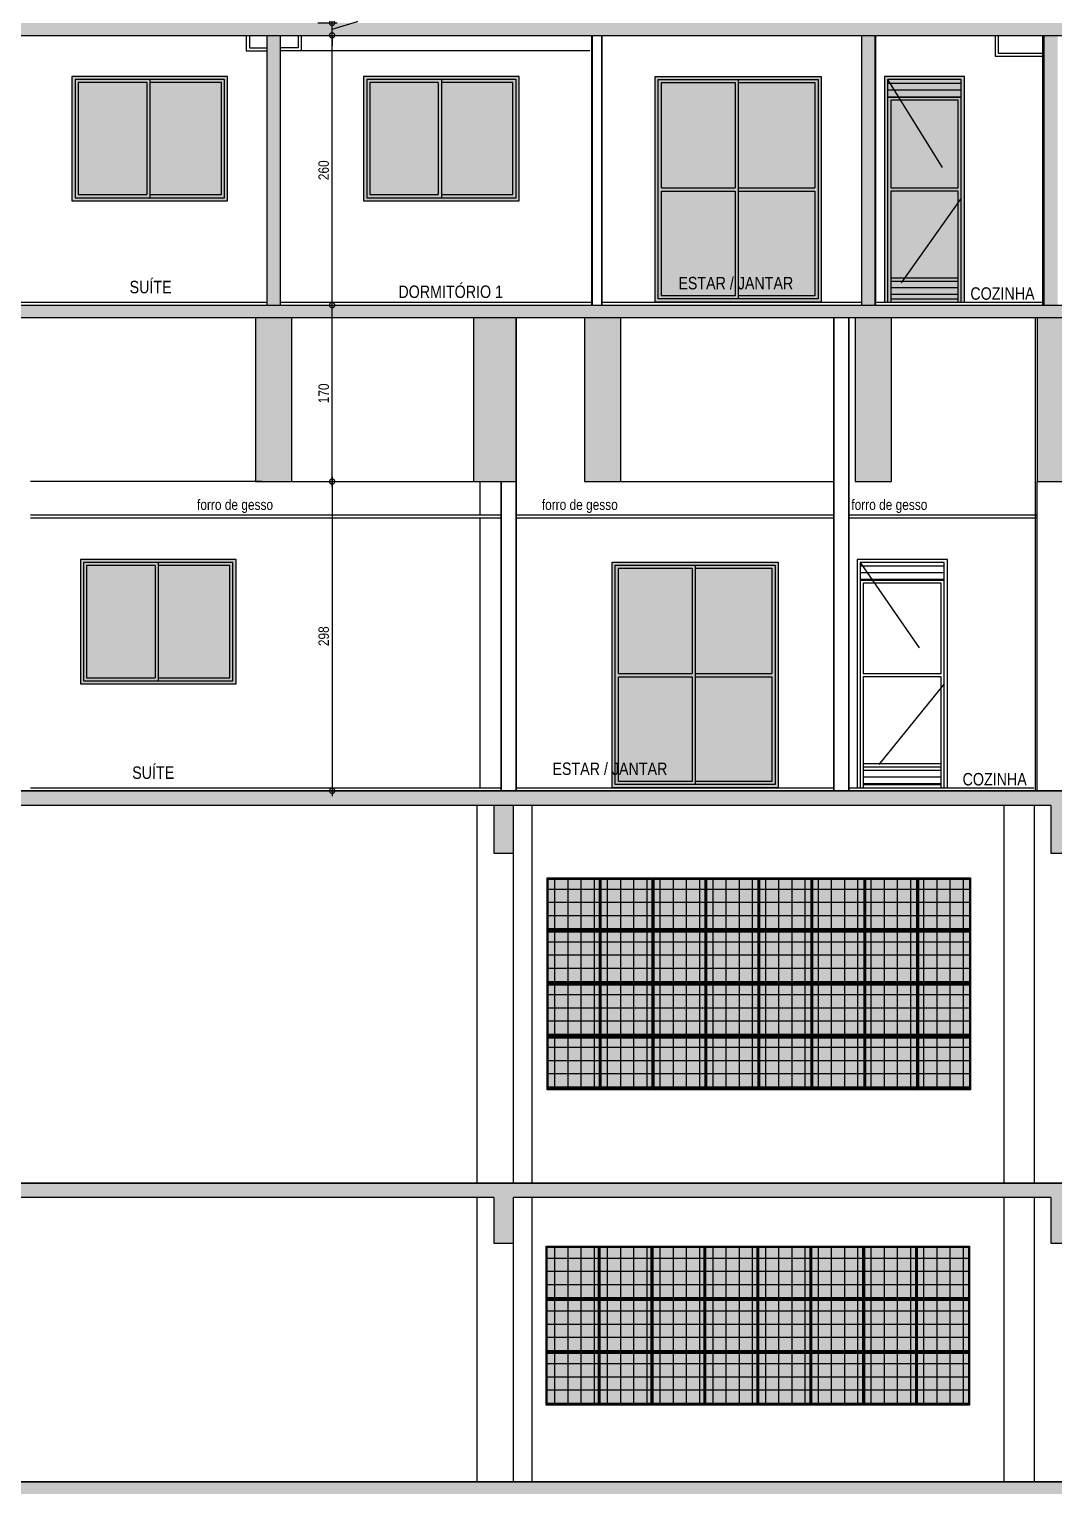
# Model space of a CAD drawing. Header units: metres. Extents: x -9138 to -7768, y 20 to 184.
# Drawn here: x -9016.48 to -9006.6, y 27.64 to 41.68 of the extents above; entities that cross this region are included whole.
import ezdxf
from ezdxf.enums import TextEntityAlignment as Align

# ---------------------------------------------------------------- set-up
doc = ezdxf.new("R2010")
doc.units = ezdxf.units.M
doc.linetypes.add('CTE ELEV$0$DASHEDX2', pattern=[1.5, 1, -0.5])
for name, color, linetype in [('ARQ-DIM EMBASAM', 2, 'Continuous'), ('CTE ELEV$0$ARQ-ALV ACAB', 4, 'Continuous'), ('CTE ELEV$0$ARQ-ALV OSSO', 5, 'Continuous'), ('CTE ELEV$0$ARQ-AUX', 7, 'Continuous'), ('CTE ELEV$0$ARQ-AUX1', 1, 'Continuous'), ('CTE ELEV$0$ARQ-CAX', 1, 'Continuous'), ('CTE ELEV$0$ARQ-DIM', 2, 'Continuous'), ('CTE ELEV$0$ARQ-EST', 2, 'Continuous'), ('CTE ELEV$0$ARQ-PRJ', 7, 'CTE ELEV$0$DASHEDX2'), ('CTE ELEV$0$ARQ-TXT', 2, 'Continuous'), ('CTE ELEV$0$ES-CORTE', 2, 'Continuous')]:
    doc.layers.add(name, color=color, linetype=linetype)
doc.layers.add('CTE ELEV$0$COR-CAIX', color=7, linetype='Continuous', true_color=0x45494e)
doc.styles.add('CTE ELEV$0$Adesa', font='ARIALN.TTF')
doc.dimstyles.new('CTE ELEV$0$ADESA 1-0050', dxfattribs={"dimtxt": 0.1, "dimasz": 0.1, "dimexe": 0.05, "dimexo": 0.05, "dimgap": 0.03, "dimtad": 1, "dimdec": 1, "dimlfac": 100, "dimzin": 12, "dimtxsty": 'CTE ELEV$0$Adesa', "dimblk": 'CTE ELEV$0$_DotSmall', "dimcen": 1, "dimdle": 0.05, "dimclrd": 1, "dimclre": 1, "dimclrt": 256, "dimazin": 3, "dimtm": 1e-09, "dimtfac": 1, "dimtdec": 1, "dimtmove": 1, "dimatfit": 0, "dimldrblk": 'CTE ELEV$0$_DotSmall', "dimfxl": 0.8, "dimtvp": 2, "dimtolj": 1, "dimtzin": 0, "dimarcsym": 0})

# ---------------------------------------------------------------- blocks, each defined once
blk = doc.blocks.new('CTE ELEV$0$CT AA 2 ANDAR')
at = {"layer": 'CTE ELEV$0$ES-CORTE'}
h = blk.add_hatch(color=8, dxfattribs=at)
h.dxf.hatch_style = 1
h.paths.add_polyline_path([(4.9747, 3.4149), (4.9747, 3.2749), (9.8193, 3.2749), (9.8193, 2.8351), (10.0092, 2.8351), (10.0092, 3.2749), (15.1893, 3.2749), (15.1893, 2.8349), (15.3793, 2.8349), (15.3793, 3.2749), (20.6393, 3.2749), (20.6393, 2.8349), (20.8293, 2.8349), (20.8293, 3.2749), (26.1894, 3.2749), (26.1894, 0.5349), (26.3793, 0.5349), (26.3793, 3.4149)])
blk.add_line((26.3793, 3.4149), (4.9747, 3.4149, 0), dxfattribs=at)
blk = doc.blocks.new('CTE ELEV$0$V NEOREX 18')
at = {"layer": 'CTE ELEV$0$ARQ-AUX'}
h = blk.add_hatch(dxfattribs=at)
h.set_pattern_fill('NET', color=256, scale=0.04)
h.set_pattern_definition([(0, (0.255, 0.5), (0, 0.127), []), (90, (0.255, 0.5), (-0.127, 8e-18), [])])
h.paths.add_polyline_path([(0.01, 0.5), (0.01, 0.01), (0.5, 0.01), (0.5, 0.5)])
at = {"layer": 'CTE ELEV$0$COR-CAIX'}
h = blk.add_hatch(color=256, dxfattribs=at)
h.dxf.hatch_style = 1
h.paths.add_polyline_path([(0, 0.51), (0.51, 0.51), (0.51, 0), (0, 0)])
at = {"layer": 'CTE ELEV$0$ARQ-AUX'}
for points in [[(0, 0.51), (0.51, 0.51), (0.51, 0), (0, 0)], [(0.01, 0.5), (0.5, 0.5), (0.5, 0.01), (0.01, 0.01)]]:
    blk.add_lwpolyline(points, close=True, dxfattribs=at)
blk = doc.blocks.new('CTE ELEV$0$CT AA 3 ANDAR')
h = blk.add_hatch(color=8)
h.dxf.hatch_style = 1
h.paths.add_polyline_path([(26.379, 2.88), (4.975, 2.88), (4.975, 2.74), (9.819, 2.74), (9.819, 2.3), (10.009, 2.3), (10.009, 2.74), (15.189, 2.74), (15.189, 2.3), (15.379, 2.3), (15.379, 2.74), (20.639, 2.74), (20.639, 2.3), (20.829, 2.3), (20.829, 2.74), (26.189, 2.74), (26.189, 0), (26.379, 0)])
at = {"layer": 'CTE ELEV$0$ARQ-AUX'}
for p, q in [((10.189, 0), (10.189, 2.74)), ((14.739, 0), (14.739, 2.74))]:
    blk.add_line(p, q, dxfattribs=at)
at = {"layer": 'CTE ELEV$0$ARQ-AUX1'}
for p, q in [((9.659, 0), (9.659, 2.74)), ((10.009, 0), (10.009, 2.74)), ((15.029, 0), (15.029, 2.74)), ((10.009, 0), (10.009, 2.3))]:
    blk.add_line(p, q, dxfattribs=at)
at = {"layer": 'CTE ELEV$0$ES-CORTE'}
for p, q in [((26.379, 2.88), (4.975, 2.88, 0)), ((9.819, 2.74), (4.975, 2.74, 0)), ((15.189, 2.74), (10.009, 2.74))]:
    blk.add_line(p, q, dxfattribs=at)
for points in [[(9.819, 2.74), (9.819, 2.3), (10.009, 2.3), (10.009, 2.74)], [(15.189, 2.74), (15.189, 2.3), (15.379, 2.3), (15.379, 2.74)], [(4.975, 0), (40.762, 0)]]:
    blk.add_lwpolyline(points, dxfattribs=at)
at = {"layer": 'CTE ELEV$0$ARQ-AUX1'}
for p in [(10.324, 1.761, 0), (10.834, 1.761, 0), (11.344, 1.761, 0), (11.854, 1.761, 0), (12.364, 1.761, 0), (12.874, 1.761, 0), (13.384, 1.761, 0), (13.894, 1.761, 0), (10.324, 1.251, 0), (10.834, 1.251, 0), (11.344, 1.251, 0), (11.854, 1.251, 0), (12.364, 1.251, 0), (12.874, 1.251, 0), (13.384, 1.251, 0), (13.894, 1.251, 0), (10.324, 0.741, 0), (10.834, 0.741, 0), (11.344, 0.741, 0), (11.854, 0.741, 0), (12.364, 0.741, 0), (12.874, 0.741, 0), (13.384, 0.741, 0), (13.894, 0.741, 0)]:
    blk.add_blockref('CTE ELEV$0$V NEOREX 18', p, dxfattribs=at)
blk = doc.blocks.new('CTE ELEV$0$CT AA 4 ANDAR')
at = {"layer": 'CTE ELEV$0$ARQ-DIM'}
h = blk.add_hatch(color=8, dxfattribs=at)
h.dxf.hatch_style = 1
h.paths.add_polyline_path([(10.009, 4.18), (9.819, 4.18), (9.819, 3.72), (10.009, 3.72)], flags=17)
h.paths.add_polyline_path([(15.379, 4.12), (17.438, 4.12), (17.438, 4.18), (20.639, 4.18), (26.165, 4.18), (26.189, 4.18), (26.189, 0.54), (26.379, 0.54), (26.379, 4.32), (17.298, 4.32), (17.298, 4.26), (15.454, 4.26), (15.454, 4.32), (4.975, 4.32), (4.975, 4.18), (15.189, 4.18), (15.189, 3.72), (15.379, 3.72)])
at = {"layer": 'CTE ELEV$0$ARQ-AUX'}
for p, q in [((10.189, 0.54), (10.189, 4.18)), ((14.739, 0.54), (14.739, 4.18))]:
    blk.add_line(p, q, dxfattribs=at)
at = {"layer": 'CTE ELEV$0$ARQ-AUX1'}
for p, q in [((9.659, 0.54), (9.659, 4.18)), ((10.009, 0.54), (10.009, 4.18)), ((15.029, 0.54), (15.029, 4.18))]:
    blk.add_line(p, q, dxfattribs=at)
at = {"layer": 'CTE ELEV$0$ES-CORTE'}
for p, q in [((15.454, 4.32, 0), (4.975, 4.32, 0)), ((15.189, 4.18, 0), (4.975, 4.18, 0)), ((15.189, 4.18), (10.009, 4.18)), ((4.97, 0.54, 0), (40.794, 0.54))]:
    blk.add_line(p, q, dxfattribs=at)
for points in [[(9.819, 4.18), (9.819, 3.72), (10.009, 3.72), (10.009, 4.18)], [(15.189, 4.18), (15.189, 3.72), (15.379, 3.72), (15.379, 4.12)]]:
    blk.add_lwpolyline(points, dxfattribs=at)
at = {"layer": 'CTE ELEV$0$ARQ-AUX1'}
for p in [(10.334, 2.97, 0), (10.844, 2.97, 0), (11.354, 2.97, 0), (11.864, 2.97, 0), (12.374, 2.97, 0), (12.884, 2.97, 0), (13.394, 2.97, 0), (13.904, 2.97, 0), (10.334, 2.46, 0), (10.844, 2.46, 0), (11.354, 2.46, 0), (11.864, 2.46, 0), (12.374, 2.46, 0), (12.884, 2.46, 0), (13.394, 2.46, 0), (13.904, 2.46, 0), (10.334, 1.95, 0), (10.844, 1.95, 0), (11.354, 1.95, 0), (11.864, 1.95, 0), (12.374, 1.95, 0), (12.884, 1.95, 0), (13.394, 1.95, 0), (13.904, 1.95, 0), (10.334, 1.44, 0), (10.844, 1.44, 0), (11.354, 1.44, 0), (11.864, 1.44, 0), (12.374, 1.44, 0), (12.884, 1.44, 0), (13.394, 1.44, 0), (13.904, 1.44, 0)]:
    blk.add_blockref('CTE ELEV$0$V NEOREX 18', p, dxfattribs=at)
blk = doc.blocks.new('CTE ELEV$0$V P 160x220')
at = {"layer": 'CTE ELEV$0$COR-CAIX'}
h = blk.add_hatch(color=256, dxfattribs=at)
h.dxf.hatch_style = 1
h.paths.add_polyline_path([(0, 2.175), (1.6, 2.175), (1.6, 0), (0, 0)])
h = blk.add_hatch(color=254, dxfattribs=at)
h.dxf.hatch_style = 1
h.paths.add_polyline_path([(0.77, 2.115), (0.06, 2.115), (0.06, 1.1), (0.77, 1.1)])
h.paths.add_polyline_path([(1.54, 2.115), (0.8, 2.115), (0.8, 1.1), (1.54, 1.1)])
h.paths.add_polyline_path([(1.54, 1.07), (0.8, 1.07), (0.8, 0.06), (1.54, 0.06)])
h.paths.add_polyline_path([(0.77, 1.07), (0.06, 1.07), (0.06, 0.06), (0.77, 0.06)])
at = {"layer": 'CTE ELEV$0$ARQ-CAX'}
for p, q in [((0.06, 1.1), (0.77, 1.1)), ((0.06, 1.07), (0.77, 1.07)), ((0.8, 1.1), (1.54, 1.1)), ((0.8, 1.07), (1.54, 1.07))]:
    blk.add_line(p, q, dxfattribs=at)
for points in [[(0, 2.175), (1.6, 2.175), (1.6, 0), (0, 0)], [(0.03, 2.145), (1.57, 2.145), (1.57, 0.03), (0.03, 0.03)]]:
    blk.add_lwpolyline(points, close=True, dxfattribs=at)
for points in [[(0.06, 1.1), (0.06, 2.115), (0.77, 2.115)], [(0.77, 2.115), (0.77, 1.1)], [(0.8, 2.145), (0.8, 0.03)], [(0.8, 2.115), (1.54, 2.115), (1.54, 1.1)], [(0.77, 0.06), (0.06, 0.06), (0.06, 1.07)], [(0.77, 1.07), (0.77, 0.06)], [(1.54, 1.07), (1.54, 0.06), (0.8, 0.06)]]:
    blk.add_lwpolyline(points, dxfattribs=at)
blk = doc.blocks.new('CTE ELEV$0$V J 150x120')
at = {"layer": 'CTE ELEV$0$COR-CAIX'}
h = blk.add_hatch(color=256, dxfattribs=at)
h.dxf.hatch_style = 1
h.paths.add_polyline_path([(1.5, 1.2), (0, 1.2), (0, 0), (1.5, 0)])
h = blk.add_hatch(color=254, dxfattribs=at)
h.dxf.hatch_style = 1
h.paths.add_polyline_path([(0.72, 1.14), (0.06, 1.14), (0.06, 0.06), (0.72, 0.06)])
h.paths.add_polyline_path([(0.75, 0.06), (1.44, 0.06), (1.44, 1.14), (0.75, 1.14)])
for points in [[(1.5, 1.2), (0, 1.2), (0, 0), (1.5, 0)], [(1.47, 1.17), (0.03, 1.17), (0.03, 0.03), (1.47, 0.03)]]:
    blk.add_lwpolyline(points, close=True)
for points in [[(0.72, 1.14), (0.06, 1.14), (0.06, 0.06), (0.72, 0.06)], [(0.72, 1.14), (0.72, 0.06)], [(0.75, 1.17), (0.75, 0.03)], [(0.75, 0.06), (1.44, 0.06), (1.44, 1.14), (0.75, 1.14)]]:
    blk.add_lwpolyline(points)
blk = doc.blocks.new('CTE ELEV$0$V P 80X220 VP')
h = blk.add_hatch()
h.set_pattern_fill('LINE', scale=0.02)
h.set_pattern_definition([(0, (24.38124, -4.07294), (0, 0.0635), [])])
h.paths.add_polyline_path([(-0.84, 2.17), (-0.03, 2.169), (-0.03, 2), (-0.84, 2)])
h.paths.add_polyline_path([(-0.81, 0.2), (-0.06, 0.2), (-0.06, 0.03), (-0.81, 0.03)])
for points in [[(-0.87, 0), (-0.87, 2.2), (0, 2.2), (0, 0)], [(-0.84, 0), (-0.84, 2), (-0.03, 2), (-0.03, 0)], [(-0.81, 1.1), (-0.81, 1.97), (-0.06, 1.97), (-0.06, 1.1)], [(-0.06, 1.1), (-0.81, 1.1)], [(-0.81, 1.07), (-0.06, 1.07)], [(-0.06, 1.07), (-0.06, 0)], [(-0.81, 0.23), (-0.06, 0.23)], [(-0.06, 0.2), (-0.81, 0.2)], [(0, 0), (-0.87, 0)], [(-0.06, 0.03), (-0.81, 0.03)]]:
    blk.add_lwpolyline(points)
blk.add_lwpolyline([(-0.84, 2.17), (-0.03, 2.17), (-0.03, 2), (-0.84, 2)], close=True)
at = {"elevation": 0}
blk.add_lwpolyline([(-0.81, 0), (-0.81, 1.07)], dxfattribs=at)
at = {"layer": 'CTE ELEV$0$ARQ-PRJ'}
blk.add_lwpolyline([(-0.03, 2.17), (-0.84, 1), (-0.03, 0)], dxfattribs=at)
blk = doc.blocks.new('CTE ELEV$0$CT AA PUC')
h = blk.add_hatch(color=8)
h.dxf.hatch_style = 1
h.paths.add_polyline_path([(10.055, 4.56), (9.645, 4.56), (9.645, 2.98), (10.055, 2.98)])
h.paths.add_polyline_path([(26.4, 4.56), (26.21, 4.56), (26.21, 0), (26.4, 0)])
h.paths.add_polyline_path([(26.4, 4.68), (4.995, 4.68), (4.995, 4.56), (26.4, 4.56)])
h.paths.add_polyline_path([(22.463, 4.56), (22.113, 4.56), (22.113, 2.98), (22.463, 2.98)])
h.paths.add_polyline_path([(20.579, 4.56), (19.979, 4.56), (19.979, 2.98), (20.579, 2.98)])
h.paths.add_polyline_path([(17.319, 4.56), (16.719, 4.56), (16.719, 2.98), (17.319, 2.98)])
h.paths.add_polyline_path([(15.475, 4.56), (15.075, 4.56), (15.075, 2.98), (15.475, 2.98)])
h.paths.add_polyline_path([(13.674, 4.56), (13.324, 4.56), (13.324, 2.98), (13.674, 2.98)])
h.paths.add_polyline_path([(11.064, 4.56), (10.714, 4.56), (10.714, 2.98), (11.064, 2.98)])
h.paths.add_polyline_path([(7.895, 4.56), (7.545, 4.56), (7.545, 2.98), (7.895, 2.98)])
h.paths.add_polyline_path([(5.145, 4.56), (4.995, 4.56), (4.995, 0), (5.145, 0)])
at = {"layer": 'CTE ELEV$0$ARQ-ALV ACAB'}
for p, q in [((10.06, 0, 0), (10.06, 4.56, 0)), ((10.06, 0, 0), (10.06, 4.56, 0)), ((13.116, 0, 0), (13.116, 4.56, 0)), ((13.116, 0, 0), (13.116, 4.56, 0)), ((13.266, 0, 0), (13.266, 4.56, 0)), ((13.266, 0, 0), (13.266, 4.56, 0)), ((15.06, 0, 0), (15.06, 4.56, 0)), ((15.06, 0, 0), (15.06, 4.56, 0)), ((9.91, 0, 0), (9.91, 2.98, 0)), ((9.91, 0, 0), (9.91, 2.98, 0)), ((5.375, 0.03, 0), (9.91, 0.03, 0)), ((5.375, 0.03, 0), (9.91, 0.03, 0)), ((10.06, 0.03, 0), (13.116, 0.03, 0)), ((10.06, 0.03, 0), (13.116, 0.03, 0)), ((13.266, 0.03, 0), (15.045, 0.03, 0)), ((13.266, 0.03, 0), (15.045, 0.03, 0))]:
    blk.add_line(p, q, dxfattribs=at)
at = {"layer": 'CTE ELEV$0$ARQ-ALV OSSO'}
for p, q in [((10.055, 0, 0), (10.055, 4.56, 0)), ((13.121, 0, 0), (13.121, 4.56, 0)), ((13.121, 0, 0), (13.121, 4.56, 0)), ((13.261, 0, 0), (13.261, 4.56, 0)), ((13.261, 0, 0), (13.261, 4.56, 0)), ((9.915, 0, 0), (9.915, 2.98, 0)), ((9.915, 0, 0), (9.915, 2.98, 0)), ((10.055, 0, 0), (10.055, 2.98, 0)), ((15.075, 0, 0), (15.075, 2.98, 0)), ((15.075, 0, 0), (15.075, 2.98, 0))]:
    blk.add_line(p, q, dxfattribs=at)
at = {"layer": 'CTE ELEV$0$ARQ-AUX'}
for p, q in [((9.71, 2.66, 0), (9.71, 2.98, 0)), ((9.71, 0.03, 0), (9.71, 2.63, 0))]:
    blk.add_line(p, q, dxfattribs=at)
at = {"layer": 'CTE ELEV$0$ARQ-AUX1'}
for p, q in [((5.375, 2.66, 0), (9.91, 2.66, 0)), ((5.375, 2.63, 0), (9.91, 2.63, 0)), ((10.06, 2.66, 0), (13.116, 2.66, 0)), ((10.06, 2.63, 0), (13.116, 2.63, 0)), ((13.266, 2.66, 0), (15.068, 2.66, 0)), ((13.266, 2.63, 0), (15.068, 2.63, 0))]:
    blk.add_line(p, q, dxfattribs=at)
at = {"layer": 'CTE ELEV$0$ARQ-AUX1', "elevation": 0}
for points in [[(7.604, 2.98), (5.375, 2.98)], [(7.604, 2.98), (5.375, 2.98)], [(7.895, 2.98), (9.645, 2.98)], [(7.895, 2.98), (9.645, 2.98)], [(11.064, 2.98), (13.116, 2.98)], [(11.064, 2.98), (13.116, 2.98)]]:
    blk.add_lwpolyline(points, dxfattribs=at)
at = {"layer": 'CTE ELEV$0$ES-CORTE'}
for p, q in [((4.995, 4.68, 0), (26.4, 4.68, 0)), ((4.995, 4.68, 0), (26.4, 4.68, 0)), ((4.995, 4.56, 0), (26.4, 4.56, 0)), ((4.995, 4.56, 0), (26.4, 4.56, 0)), ((4.99, 0, 0), (15.475, 0, 0)), ((4.99, 0, 0), (15.475, 0, 0))]:
    blk.add_line(p, q, dxfattribs=at)
at = {"layer": 'CTE ELEV$0$ES-CORTE', "elevation": 0}
for points in [[(7.545, 4.56), (7.545, 2.98), (7.895, 2.98), (7.895, 4.56)], [(9.645, 4.56), (9.645, 2.98), (10.055, 2.98), (10.055, 4.56)], [(10.714, 4.56), (10.714, 2.98), (11.064, 2.98), (11.064, 4.56)], [(10.714, 4.56), (10.714, 2.98), (11.064, 2.98), (11.064, 4.56)], [(13.324, 4.56), (13.324, 2.98), (13.674, 2.98), (13.674, 4.56)], [(13.324, 4.56), (13.324, 2.98), (13.674, 2.98), (13.674, 4.56)], [(15.075, 4.56), (15.075, 2.98), (15.475, 2.98), (15.475, 4.56)], [(15.075, 4.56), (15.075, 2.98), (15.475, 2.98), (15.475, 4.56)]]:
    blk.add_lwpolyline(points, dxfattribs=at)
at = {"layer": 'CTE ELEV$0$ARQ-CAX'}
for name, p in [('CTE ELEV$0$V J 150x120', (5.857, 1.03, 0)), ('CTE ELEV$0$V J 150x120', (5.857, 1.03, 0)), ('CTE ELEV$0$V P 160x220', (10.981, 0.03, 0)), ('CTE ELEV$0$V P 160x220', (10.981, 0.03, 0))]:
    blk.add_blockref(name, p, dxfattribs=at)
at = {"layer": 'CTE ELEV$0$ARQ-CAX', "xscale": -1}
blk.add_blockref('CTE ELEV$0$V P 80X220 VP', (13.341, 0.03, 0), dxfattribs=at)
blk.add_blockref('CTE ELEV$0$V P 80X220 VP', (13.341, 0.03, 0), dxfattribs=at)
at = {"layer": 'CTE ELEV$0$ARQ-TXT', "style": 'CTE ELEV$0$Adesa'}
for s, height, p in [('forro de gesso', 0.1, (7.347, 2.745, 0)), ('forro de gesso', 0.1, (10.669, 2.745, 0)), ('forro de gesso', 0.1, (13.652, 2.745, 0)), ('SUÍTE', 0.12, (6.558, 0.19)), ('SUÍTE', 0.12, (6.558, 0.19)), ('ESTAR / JANTAR', 0.12, (10.959, 0.215)), ('ESTAR / JANTAR', 0.12, (10.959, 0.215)), ('COZINHA', 0.12, (14.667, 0.112)), ('COZINHA', 0.12, (14.667, 0.112))]:
    blk.add_text(s, height=height, dxfattribs=at).set_placement(p, align=Align.MIDDLE)
blk = doc.blocks.new('CTE ELEV$0$V P 80x220')
at = {"layer": 'CTE ELEV$0$ARQ-CAX'}
h = blk.add_hatch(dxfattribs=at)
h.set_pattern_fill('LINE', scale=0.02)
h.set_pattern_definition([(0, (0.74004, 2.16916), (0, 0.0635), [])])
h.paths.add_polyline_path([(0.74, 2.145), (0.03, 2.145), (0.03, 2), (0.74, 2)])
h.paths.add_polyline_path([(0.71, 0.2), (0.06, 0.2), (0.06, 0.03), (0.71, 0.03)])
at = {"layer": 'CTE ELEV$0$COR-CAIX'}
h = blk.add_hatch(color=256, dxfattribs=at)
h.dxf.hatch_style = 1
h.paths.add_polyline_path([(0.77, 0), (0.77, 2.175), (0, 2.175), (0, 0)])
h = blk.add_hatch(color=254, dxfattribs=at)
h.dxf.hatch_style = 1
h.paths.add_polyline_path([(0.71, 1.945), (0.154, 1.945), (0.678, 1.1), (0.71, 1.1)])
h.paths.add_polyline_path([(0.154, 1.945), (0.06, 1.945), (0.06, 1.1), (0.678, 1.1)])
h.paths.add_polyline_path([(0.71, 0.958), (0.71, 1.048), (0.697, 1.07), (0.06, 1.07), (0.06, 0.23), (0.193, 0.23)])
h.paths.add_polyline_path([(0.71, 0.958), (0.193, 0.23), (0.71, 0.23)], flags=17)
at = {"layer": 'CTE ELEV$0$ARQ-CAX'}
for points in [[(0.77, 0), (0.77, 2.175), (0, 2.175), (0, 0)], [(0.74, 2.145), (0.03, 2.145), (0.03, 1.975), (0.74, 1.975)]]:
    blk.add_lwpolyline(points, close=True, dxfattribs=at)
for points in [[(0.74, 0), (0.74, 1.975), (0.03, 1.975), (0.03, 0)], [(0.71, 1.1), (0.71, 1.945), (0.06, 1.945), (0.06, 1.1)], [(0.06, 1.1), (0.71, 1.1)], [(0.06, 1.07), (0.06, 0)], [(0.71, 1.07), (0.06, 1.07)], [(0.71, 0), (0.71, 1.07)], [(0.71, 0.23), (0.06, 0.23)], [(0.06, 0.2), (0.71, 0.2)], [(0.06, 0.03), (0.71, 0.03)], [(0, 0), (0.77, 0)]]:
    blk.add_lwpolyline(points, dxfattribs=at)
at = {"layer": 'CTE ELEV$0$ARQ-PRJ'}
blk.add_lwpolyline([(0.03, 2.145), (0.74, 1), (0.03, 0)], dxfattribs=at)
blk = doc.blocks.new('CTE ELEV$0$_DotSmall')
at = {"color": 0, "linetype": 'ByBlock', "const_width": 0.5}
blk.add_lwpolyline([(-0.0625, 0, 1), (0.0625, 0, 1)], format="xyb", close=True, dxfattribs=at)
blk = doc.blocks.new('*D696')
at = {"layer": 'CTE ELEV$0$ES-CORTE', "color": 1, "lineweight": -2, "transparency": 16777216}
for p, q in [((7.88, 2.6), (8.357, 2.6)), ((8.307, -0.05), (8.307, 2.65)), ((7.88, 0), (8.357, 0))]:
    blk.add_line(p, q, dxfattribs=at)
at = {"layer": 'Defpoints', "color": 0, "transparency": 16777216}
for p in [(7.83, 2.6, 0), (8.307, 2.6), (7.83, 0, 0)]:
    blk.add_point(p, dxfattribs=at)
at = {"layer": 'CTE ELEV$0$ES-CORTE', "color": 1, "lineweight": -2, "transparency": 16777216, "xscale": 0.1, "yscale": 0.1, "zscale": 0.1}
for p, rotation in [((8.307, 2.6), 90), ((8.307, 0), 270)]:
    blk.add_blockref('CTE ELEV$0$_DotSmall', p, dxfattribs=dict(at, rotation=rotation))
at = {"layer": 'CTE ELEV$0$ES-CORTE', "transparency": 16777216, "insert": (8.226, 1.3), "char_height": 0.1, "attachment_point": 5, "rotation": 90, "style": 'CTE ELEV$0$Adesa'}
blk.add_mtext('\\A1;260', dxfattribs=at)
blk = doc.blocks.new('*D697')
at = {"layer": 'CTE ELEV$0$ES-CORTE', "color": 1, "lineweight": -2, "transparency": 16777216}
for p, q in [((8.307, 2.72), (8.307, 2.82)), ((8.553, 2.734), (8.553, 2.903)), ((8.168, 2.72), (8.357, 2.72)), ((8.307, 2.66), (8.553, 2.734)), ((8.307, 2.6), (8.307, 2.72)), ((8.307, 2.6), (8.307, 2.72)), ((8.168, 2.6), (8.357, 2.6)), ((8.307, 2.6), (8.307, 2.5))]:
    blk.add_line(p, q, dxfattribs=at)
at = {"layer": 'Defpoints', "color": 0, "transparency": 16777216}
for p in [(8.118, 2.72, 0), (8.307, 2.72), (8.118, 2.6)]:
    blk.add_point(p, dxfattribs=at)
at = {"layer": 'CTE ELEV$0$ES-CORTE', "color": 1, "lineweight": -2, "transparency": 16777216, "xscale": 0.1, "yscale": 0.1, "zscale": 0.1}
for p, rotation in [((8.307, 2.72), 270), ((8.307, 2.6), 90)]:
    blk.add_blockref('CTE ELEV$0$_DotSmall', p, dxfattribs=dict(at, rotation=rotation))
at = {"layer": 'CTE ELEV$0$ES-CORTE', "transparency": 16777216, "insert": (8.472, 2.818), "char_height": 0.1, "attachment_point": 5, "rotation": 90, "style": 'CTE ELEV$0$Adesa'}
blk.add_mtext('\\A1;12', dxfattribs=at)
blk = doc.blocks.new('*D243')
at = {"layer": 'CTE ELEV$0$ES-CORTE', "color": 1, "lineweight": -2, "transparency": 16777216}
for p, q in [((-9013.557, 37.37), (-9013.557, 34.29)), ((-9013.836, 37.32), (-9013.507, 37.32)), ((-9013.836, 34.34), (-9013.507, 34.34))]:
    blk.add_line(p, q, dxfattribs=at)
at = {"layer": 'Defpoints', "color": 0, "transparency": 16777216}
for p in [(-9013.886, 37.32, 0), (-9013.886, 34.34, 0), (-9013.557, 34.34)]:
    blk.add_point(p, dxfattribs=at)
at = {"layer": 'CTE ELEV$0$ES-CORTE', "color": 1, "lineweight": -2, "transparency": 16777216, "xscale": 0.1, "yscale": 0.1, "zscale": 0.1}
for p, rotation in [((-9013.557, 37.32), 90), ((-9013.557, 34.34), 270)]:
    blk.add_blockref('CTE ELEV$0$_DotSmall', p, dxfattribs=dict(at, rotation=rotation))
at = {"layer": 'CTE ELEV$0$ES-CORTE', "transparency": 16777216, "insert": (-9013.638, 35.83), "char_height": 0.1, "attachment_point": 5, "rotation": 90, "style": 'CTE ELEV$0$Adesa'}
blk.add_mtext('\\A1;298', dxfattribs=at)
blk = doc.blocks.new('*D244')
at = {"layer": 'CTE ELEV$0$ES-CORTE', "color": 1, "lineweight": -2, "transparency": 16777216}
for p, q in [((-9013.557, 37.27), (-9013.557, 39.07)), ((-9013.836, 39.02), (-9013.507, 39.02)), ((-9013.836, 37.32), (-9013.507, 37.32))]:
    blk.add_line(p, q, dxfattribs=at)
at = {"layer": 'Defpoints', "color": 0, "transparency": 16777216}
for p in [(-9013.886, 39.02, 0), (-9013.557, 39.02), (-9013.886, 37.32, 0)]:
    blk.add_point(p, dxfattribs=at)
at = {"layer": 'CTE ELEV$0$ES-CORTE', "color": 1, "lineweight": -2, "transparency": 16777216, "xscale": 0.1, "yscale": 0.1, "zscale": 0.1}
for p, rotation in [((-9013.557, 39.02), 90), ((-9013.557, 37.32), 270)]:
    blk.add_blockref('CTE ELEV$0$_DotSmall', p, dxfattribs=dict(at, rotation=rotation))
at = {"layer": 'CTE ELEV$0$ES-CORTE', "transparency": 16777216, "insert": (-9013.638, 38.17), "char_height": 0.1, "attachment_point": 5, "rotation": 90, "style": 'CTE ELEV$0$Adesa'}
blk.add_mtext('\\A1;170', dxfattribs=at)
blk = doc.blocks.new('CTE ELEV$0$CT AA TIPO')
at = {"layer": 'CTE ELEV$0$ARQ-EST'}
h = blk.add_hatch(color=8, dxfattribs=at)
h.dxf.hatch_style = 1
h.paths.add_polyline_path([(26.3999, 2.72), (5.02, 2.72), (5.02, 2.6), (26.3999, 2.6)])
h = blk.add_hatch(color=8, dxfattribs=at)
h.dxf.hatch_style = 1
h.paths.add_polyline_path([(5.1499, 2.6), (5.02, 2.6), (5.02, 0), (5.1499, 0)])
h.paths.add_polyline_path([(7.8099, 2.6), (7.68, 2.6), (7.68, 0), (7.8099, 0)])
h.paths.add_polyline_path([(13.54, 2.6), (13.41, 2.6), (13.41, 0), (13.54, 0)])
h.paths.add_polyline_path([(15.2999, 2.6), (15.1699, 2.6), (15.1699, 0), (15.2999, 0)])
h.paths.add_polyline_path([(17.05, 2.6), (16.92, 2.6), (16.92, 0), (17.05, 0)])
h.paths.add_polyline_path([(22.3199, 2.6), (22.19, 2.6), (22.19, 0), (22.3199, 0)])
h.paths.add_polyline_path([(26.3999, 2.6), (26.2699, 2.6), (26.2699, 0), (26.3999, 0)])
at = {"layer": 'CTE ELEV$0$ARQ-ALV ACAB'}
for p, q in [((10.8099, 0, 0), (10.8099, 2.6, 0)), ((10.91, 0, 0), (10.91, 2.6, 0)), ((13.545, 0, 0), (13.545, 2.6, 0)), ((15.1549, 0, 0), (15.1549, 2.6, 0)), ((5.1499, 0.03, 0), (7.68, 0.03, 0)), ((7.8099, 0.03, 0), (10.8099, 0.03, 0)), ((10.91, 0.03, 0), (13.41, 0.03, 0)), ((13.555, 0.03, 0), (15.1549, 0.03, 0))]:
    blk.add_line(p, q, dxfattribs=at)
at = {"layer": 'CTE ELEV$0$ARQ-ALV OSSO'}
for p, q in [((10.8149, 0, 0), (10.8149, 2.6, 0)), ((10.905, 0, 0), (10.905, 2.6, 0))]:
    blk.add_line(p, q, dxfattribs=at)
at = {"layer": 'CTE ELEV$0$ARQ-AUX1'}
blk.add_line((10.7899, 2.45, 0), (7.8099, 2.45, 0), dxfattribs=at)
at = {"layer": 'CTE ELEV$0$ARQ-AUX1', "elevation": 0}
for points in [[(7.48, 2.6), (7.48, 2.45), (7.68, 2.45)], [(7.51, 2.6), (7.51, 2.48), (7.68, 2.48)], [(8.0099, 2.6), (8.0099, 2.45), (7.8099, 2.45)], [(7.9799, 2.6), (7.9799, 2.48), (7.8099, 2.48)], [(14.695, 2.6), (14.695, 2.4), (15.145, 2.4)], [(14.725, 2.6), (14.725, 2.43), (15.145, 2.43)]]:
    blk.add_lwpolyline(points, dxfattribs=at)
at = {"layer": 'CTE ELEV$0$ES-CORTE'}
for p, q in [((5.02, 2.6, 0), (26.3999, 2.6, 0)), ((7.68, 0, 0), (7.68, 2.6, 0)), ((7.8099, 0, 0), (7.8099, 2.6, 0)), ((13.41, 0, 0), (13.41, 2.6, 0)), ((13.54, 0, 0), (13.54, 2.6, 0)), ((15.1699, 0, 0), (15.1699, 2.6, 0)), ((5.015, 0, 0), (26.3999, 0, 0))]:
    blk.add_line(p, q, dxfattribs=at)
at = {"layer": 'CTE ELEV$0$ARQ-CAX'}
for name, p in [('CTE ELEV$0$V J 150x120', (5.8, 1.005, 0)), ('CTE ELEV$0$V J 150x120', (8.61, 1.005, 0)), ('CTE ELEV$0$V P 160x220', (11.42, 0.03, 0)), ('CTE ELEV$0$V P 80x220', (13.63, 0.0301, 0))]:
    blk.add_blockref(name, p, dxfattribs=at)
at = {"layer": 'CTE ELEV$0$ARQ-TXT', "style": 'CTE ELEV$0$Adesa'}
for s, p in [('SUÍTE', (6.5579, 0.1896)), ('DORMITÓRIO 1', (9.4498, 0.1441)), ('ESTAR / JANTAR', (12.1971, 0.2147)), ('COZINHA', (14.7668, 0.1123))]:
    blk.add_text(s, height=0.12, dxfattribs=at).set_placement(p, align=Align.MIDDLE)
at = {"layer": 'CTE ELEV$0$ES-CORTE'}
for base, p1, p2, picture, middle in [((8.307, 2.72, 0), (8.1185, 2.6, 0), (8.1185, 2.72, 0), '*D697', (8.4724, 2.7637, 0)), ((8.307, 2.6, 0), (7.83, 0, 0), (7.83, 2.6, 0), '*D696', (8.2259, 1.3, 0))]:
    dim = blk.add_linear_dim(base=base, p1=p1, p2=p2, angle=90, dimstyle='CTE ELEV$0$ADESA 1-0050', dxfattribs=at)
    dim.commit()
    dim.dimension.update_dxf_attribs({"geometry": picture, "text_midpoint": middle})
blk = doc.blocks.new('CTE ELEV')
for name, p in [('CTE ELEV$0$CT AA PUC', (-9021.8396, 34.34, 0)), ('CTE ELEV$0$CT AA 3 ANDAR', (-9021.819, 27.68))]:
    blk.add_blockref(name, p)
at = {"layer": 'CTE ELEV$0$ARQ-ALV ACAB'}
blk.add_blockref('CTE ELEV$0$CT AA 2 ANDAR', (-9021.819, 24.2651), dxfattribs=at)
at = {"layer": 'CTE ELEV$0$ARQ-AUX1'}
blk.add_blockref('CTE ELEV$0$CT AA TIPO', (-9021.8644, 39.02, 0), dxfattribs=at)
at = {"layer": 'CTE ELEV$0$ARQ-CAX'}
blk.add_blockref('CTE ELEV$0$CT AA 4 ANDAR', (-9021.819, 30.02), dxfattribs=at)
at = {"layer": 'CTE ELEV$0$ES-CORTE'}
for base, p2, picture, middle in [((-9013.5574, 39.02), (-9013.886, 39.02, 0), '*D244', (-9013.6385, 38.17)), ((-9013.5574, 34.34), (-9013.886, 34.34, 0), '*D243', (-9013.6385, 35.83))]:
    dim = blk.add_linear_dim(base=base, p1=(-9013.886, 37.32, 0), p2=p2, angle=90, dimstyle='CTE ELEV$0$ADESA 1-0050', dxfattribs=at)
    dim.commit()
    dim.dimension.update_dxf_attribs({"geometry": picture, "text_midpoint": middle})

msp = doc.modelspace()

# ---------------------------------------------------------------- block references
at = {"layer": 'ARQ-DIM EMBASAM'}
msp.add_blockref('CTE ELEV', (0, 0), dxfattribs=at)

doc.saveas('drawing.dxf')
